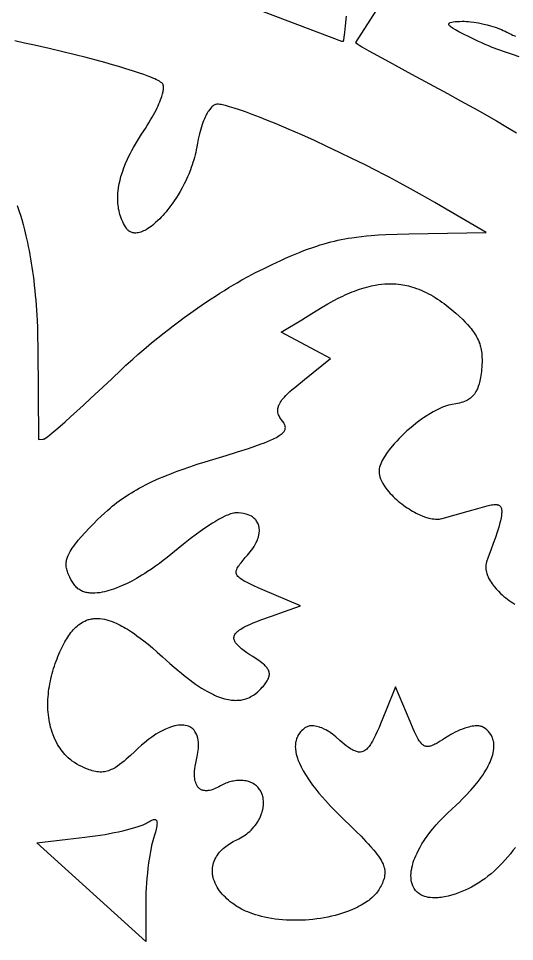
# Model space of a CAD drawing. Extents: x -500 to 500, y -1000 to 1000.
# Drawn here: x 68.2 to 167.3, y 66.9 to 251.3 of the extents above; entities that cross this region are included whole.
import ezdxf

# ---------------------------------------------------------------- set-up
doc = ezdxf.new("R2010")
doc.units = 0
doc.layers.add('APS_GEOMETR_', color=18, linetype='CONTINUOUS')

msp = doc.modelspace()

# ---------------------------------------------------------------- linework, layer by layer
at = {"layer": 'APS_GEOMETR_'}
for points in [[(140.75, 254.73), (135.5, 246.54), (135.7, 246.38), (135.98, 246.16), (136.35, 245.91), (136.56, 245.77), (136.8, 245.62), (138.18, 244.85), (141.49, 243.03), (146.73, 240.18), (153.92, 236.3), (156.49, 234.89), (159.07, 233.47), (159.98, 232.96), (162.14, 231.73), (163.69, 230.83), (165.54, 229.75), (167.7, 228.47)], [(133.63, 251.76), (133.45, 249.86), (133.31, 248.54), (133.2, 247.57), (133.11, 246.97), (133.08, 246.8), (133.05, 246.72), (132.91, 246.72), (132.85, 246.72), (132.78, 246.72), (117.13, 252.66)], [(168.23, 243.68), (166.87, 244.1), (165.51, 244.56), (164.16, 245.04), (162.83, 245.54), (162.14, 245.83), (161.45, 246.12), (160.76, 246.42), (160.08, 246.72), (158.46, 247.5), (156.84, 248.28), (156.15, 248.65), (155.47, 249.02), (155.06, 249.29), (154.64, 249.57), (154.47, 249.71), (154.31, 249.87), (154.24, 249.96), (154.18, 250.06), (154.17, 250.09), (154.16, 250.16), (154.17, 250.2), (154.18, 250.25), (154.2, 250.3), (154.23, 250.36), (154.34, 250.43), (154.44, 250.49), (154.75, 250.57), (155.06, 250.64), (155.42, 250.69), (155.78, 250.72), (156.3, 250.74), (156.81, 250.76), (157.24, 250.75), (157.67, 250.73), (158.1, 250.7), (158.52, 250.66), (159.19, 250.57), (159.61, 250.5), (160.08, 250.42), (160.6, 250.31), (161.18, 250.19), (161.81, 250.03), (162.49, 249.85), (162.95, 249.71), (163.39, 249.57), (163.84, 249.41), (164.29, 249.25), (164.66, 249.09), (165.03, 248.93), (165.39, 248.76), (165.75, 248.58), (166.31, 248.29), (166.59, 248.15), (166.88, 248.01), (167.16, 247.89), (167.46, 247.78)], [(67.93, 213.96), (68.32, 212.75), (68.56, 211.99), (68.81, 211.12), (69.08, 210.14), (69.37, 209.06), (69.67, 207.87), (69.97, 206.57), (70.14, 205.74), (70.3, 204.92), (70.46, 204.09), (70.6, 203.26), (70.74, 202.43), (70.87, 201.6), (71, 200.76), (71.11, 199.93), (71.23, 198.94), (71.34, 197.96), (71.45, 196.97), (71.54, 195.99), (71.63, 195), (71.71, 194.01), (71.78, 193.03), (71.84, 192.04), (71.89, 190.98), (71.95, 189.57), (72, 187.79), (72.04, 185.66), (72.19, 167.22), (73.03, 167.26), (73.2, 167.27), (73.29, 167.29), (73.37, 167.32), (73.64, 167.5), (74, 167.75), (74.43, 168.09), (74.93, 168.51), (75.66, 169.13), (76.51, 169.87), (77.49, 170.73), (78.6, 171.72), (79.83, 172.83), (81.18, 174.07), (82.66, 175.43), (84.26, 176.93), (86.74, 179.26), (88.73, 181.16), (89.65, 182.01), (90.57, 182.86), (91.01, 183.25), (92.04, 184.16), (92.79, 184.81), (93.7, 185.58), (94.77, 186.48), (96, 187.49), (97.3, 188.52), (98.12, 189.16), (99.06, 189.88), (100.12, 190.68), (101.29, 191.55), (102.59, 192.49), (104.01, 193.5), (104.88, 194.1), (105.76, 194.69), (106.65, 195.27), (107.53, 195.85), (108.42, 196.42), (109.32, 196.99), (110.22, 197.54), (111.12, 198.09), (111.85, 198.52), (112.82, 199.07), (114.06, 199.75), (115.55, 200.54), (117.11, 201.32), (118.84, 202.15), (120.57, 202.96), (121.53, 203.39), (122.49, 203.81), (123.46, 204.23), (124.43, 204.63), (124.75, 204.76), (125.53, 205.06), (126.09, 205.27), (126.77, 205.51), (127.56, 205.78), (128.48, 206.08), (129.25, 206.31), (129.93, 206.5), (130.61, 206.68), (131.3, 206.84), (131.99, 207), (132.68, 207.14), (133.37, 207.27), (134.07, 207.4), (134.77, 207.51), (135.74, 207.64), (136.71, 207.76), (137.68, 207.86), (138.65, 207.95), (140.11, 208.05), (141.58, 208.14), (143.87, 208.21), (146.17, 208.28), (153.91, 208.42), (161.64, 208.55), (153.66, 213.19), (151.38, 214.52), (149.96, 215.34), (148.33, 216.27), (146.5, 217.3), (144.46, 218.41), (142.22, 219.61), (141.02, 220.23), (139.76, 220.88), (137.29, 222.13), (134.81, 223.36), (132.32, 224.56), (129.81, 225.75), (127.3, 226.91), (124.77, 228.04), (122.23, 229.15), (119.68, 230.23), (117.95, 230.95), (116.34, 231.58), (114.87, 232.15), (113.54, 232.64), (112.34, 233.06), (111.27, 233.41), (110.34, 233.69), (109.56, 233.91), (109.23, 233.98), (108.92, 234.05), (108.64, 234.1), (108.39, 234.13), (108.16, 234.16), (107.95, 234.16), (107.78, 234.16), (107.64, 234.13), (107.53, 234.11), (107.43, 234.07), (107.24, 233.98), (107.06, 233.86), (106.89, 233.72), (106.73, 233.56), (106.58, 233.4), (106.31, 233.06), (106.18, 232.87), (106.04, 232.66), (105.9, 232.42), (105.76, 232.16), (105.61, 231.88), (105.47, 231.57), (105.32, 231.24), (105.17, 230.88), (105.02, 230.5), (104.88, 230.1), (104.73, 229.67), (104.59, 229.22), (104.46, 228.74), (104.33, 228.24), (104.2, 227.72), (104.08, 227.17), (103.93, 226.41), (103.8, 225.65), (103.69, 225.06), (103.58, 224.55), (103.46, 224.05), (103.33, 223.54), (103.19, 223.04), (103.04, 222.54), (102.88, 222.04), (102.71, 221.55), (102.53, 221.05), (102.19, 220.21), (101.97, 219.7), (101.74, 219.21), (101.52, 218.74), (101.3, 218.29), (100.87, 217.47), (100.46, 216.74), (100.08, 216.1), (99.73, 215.54), (99.15, 214.66), (98.86, 214.26), (98.56, 213.87), (98.26, 213.47), (97.96, 213.09), (97.65, 212.7), (97.33, 212.32), (97, 211.95), (96.67, 211.58), (96.41, 211.31), (96.05, 210.96), (95.58, 210.53), (95, 210.03), (94.67, 209.78), (94.34, 209.55), (94, 209.32), (93.66, 209.1), (93.41, 208.97), (93.15, 208.85), (92.89, 208.73), (92.62, 208.63), (92.37, 208.56), (92.12, 208.51), (91.86, 208.47), (91.6, 208.44), (91.42, 208.44), (91.3, 208.45), (91.17, 208.47), (91.03, 208.49), (90.88, 208.53), (90.71, 208.59), (90.54, 208.67), (90.38, 208.76), (90.18, 208.91), (90.07, 209), (89.96, 209.11), (89.84, 209.24), (89.73, 209.4), (89.53, 209.71), (89.35, 210.03), (89.17, 210.35), (89, 210.68), (88.83, 211.08), (88.69, 211.43), (88.56, 211.79), (88.45, 212.15), (88.35, 212.51), (88.27, 212.88), (88.19, 213.25), (88.13, 213.62), (88.08, 214), (88.05, 214.35), (88.03, 214.7), (88.01, 215.06), (88.01, 215.41), (88.02, 215.77), (88.03, 216.12), (88.05, 216.47), (88.08, 216.83), (88.18, 217.55), (88.31, 218.28), (88.46, 218.99), (88.65, 219.71), (88.94, 220.59), (89.25, 221.47), (89.59, 222.33), (89.95, 223.19), (90.24, 223.78), (90.53, 224.37), (90.83, 224.95), (91.14, 225.53), (91.53, 226.2), (91.93, 226.86), (92.33, 227.53), (92.75, 228.18), (93.53, 229.36), (93.9, 229.93), (94.25, 230.49), (94.57, 231.03), (94.87, 231.56), (95.16, 232.06), (95.42, 232.55), (95.66, 233.01), (95.87, 233.46), (96.07, 233.89), (96.25, 234.29), (96.42, 234.67), (96.56, 235.04), (96.69, 235.37), (96.79, 235.69), (96.89, 235.98), (96.96, 236.25), (97.07, 236.69), (97.11, 236.91), (97.15, 237.13), (97.17, 237.35), (97.17, 237.58), (97.15, 237.8), (97.11, 238.01), (97.07, 238.14), (97, 238.25), (96.91, 238.36), (96.81, 238.45), (96.69, 238.54), (96.57, 238.62), (96.33, 238.76), (96.06, 238.91), (95.75, 239.07), (95.41, 239.23), (95.05, 239.39), (94.64, 239.56), (94.21, 239.74), (93.25, 240.1), (92.17, 240.47), (90.97, 240.87), (89.64, 241.28), (88.2, 241.72), (86.93, 242.08), (85.43, 242.5), (83.68, 242.97), (81.7, 243.49), (79.48, 244.05), (77.01, 244.65), (74.3, 245.29), (71.35, 245.97), (69.36, 246.41), (67.45, 246.82)], [(167.46, 85.69), (166.97, 85.06), (166.48, 84.43), (165.97, 83.82), (165.44, 83.22), (164.9, 82.62), (164.35, 82.05), (163.78, 81.48), (163.2, 80.94), (162.6, 80.41), (161.98, 79.91), (161.36, 79.43), (160.71, 78.97), (160.38, 78.75), (160.05, 78.53), (159.72, 78.33), (159.38, 78.13), (159.03, 77.93), (158.68, 77.75), (158.05, 77.43), (157.4, 77.13), (156.74, 76.85), (156.07, 76.59), (155.4, 76.36), (154.71, 76.15), (154.02, 75.96), (153.33, 75.8), (152.98, 75.74), (152.65, 75.69), (152.33, 75.65), (152.02, 75.62), (151.73, 75.6), (151.44, 75.59), (151.17, 75.6), (150.92, 75.61), (150.45, 75.64), (150.03, 75.7), (149.68, 75.78), (149.39, 75.85), (149.15, 75.94), (148.86, 76.06), (148.7, 76.14), (148.54, 76.23), (148.37, 76.33), (148.2, 76.45), (148.03, 76.58), (147.86, 76.73), (147.69, 76.89), (147.53, 77.07), (147.38, 77.27), (147.23, 77.48), (147.09, 77.72), (146.97, 77.98), (146.89, 78.18), (146.82, 78.38), (146.76, 78.59), (146.71, 78.8), (146.67, 79.01), (146.64, 79.22), (146.62, 79.44), (146.61, 79.66), (146.6, 80.1), (146.63, 80.53), (146.67, 80.97), (146.74, 81.4), (146.78, 81.61), (146.88, 82.05), (146.96, 82.35), (147.07, 82.7), (147.2, 83.1), (147.37, 83.54), (147.57, 84.03), (147.81, 84.56), (148.09, 85.12), (148.42, 85.73), (148.8, 86.37), (149.22, 87.04), (149.46, 87.39), (149.7, 87.74), (149.97, 88.1), (150.24, 88.47), (150.6, 88.93), (150.96, 89.37), (151.3, 89.79), (151.64, 90.18), (152.28, 90.9), (152.88, 91.53), (153.44, 92.08), (153.93, 92.55), (154.74, 93.3), (155.6, 94.09), (156.28, 94.74), (156.86, 95.32), (157.77, 96.24), (158.32, 96.83), (158.55, 97.09), (159.03, 97.63), (159.43, 98.11), (160.05, 98.88), (160.42, 99.38), (160.58, 99.59), (160.93, 100.11), (161.22, 100.56), (161.67, 101.29), (161.94, 101.76), (162.05, 101.96), (162.25, 102.36), (162.41, 102.72), (162.65, 103.29), (162.78, 103.66), (162.83, 103.82), (162.93, 104.19), (163.01, 104.52), (163.11, 105.04), (163.16, 105.37), (163.17, 105.51), (163.18, 105.81), (163.18, 106.07), (163.16, 106.48), (163.13, 106.74), (163.11, 106.84), (163.04, 107.1), (162.97, 107.34), (162.89, 107.55), (162.82, 107.74), (162.66, 108.05), (162.53, 108.27), (162.3, 108.58), (162.09, 108.83), (161.77, 109.16), (161.45, 109.41), (161.12, 109.66), (160.95, 109.74), (160.78, 109.82), (160.64, 109.87), (160.48, 109.91), (160.33, 109.94), (160.18, 109.96), (159.93, 109.96), (159.68, 109.96), (159.43, 109.95), (159.19, 109.93), (158.85, 109.88), (158.52, 109.82), (158.19, 109.74), (157.87, 109.66), (157.35, 109.49), (156.87, 109.32), (156.44, 109.15), (156.06, 108.99), (155.42, 108.69), (154.96, 108.45), (154.54, 108.21), (154.14, 107.96), (153.29, 107.41), (152.87, 107.15), (152.44, 106.88), (152.03, 106.63), (151.6, 106.4), (151.39, 106.29), (151.17, 106.18), (150.95, 106.09), (150.72, 106), (150.5, 105.93), (150.36, 105.89), (150.2, 105.86), (150.02, 105.84), (149.83, 105.84), (149.62, 105.87), (149.51, 105.9), (149.4, 105.93), (149.26, 105.99), (149.13, 106.06), (149.01, 106.15), (148.89, 106.24), (148.77, 106.34), (148.67, 106.45), (148.47, 106.69), (148.37, 106.82), (148.26, 106.97), (148.05, 107.32), (147.82, 107.74), (147.57, 108.23), (147.31, 108.79), (147.03, 109.4), (146.42, 110.82), (143.54, 117.77), (141.59, 112.98), (140.53, 110.4), (140.21, 109.62), (139.87, 108.85), (139.51, 108.08), (139.33, 107.7), (139.13, 107.33), (138.91, 106.91), (138.66, 106.48), (138.52, 106.27), (138.38, 106.07), (138.24, 105.87), (138.08, 105.68), (137.92, 105.5), (137.75, 105.33), (137.57, 105.18), (137.38, 105.04), (137.18, 104.93), (136.98, 104.84), (136.77, 104.78), (136.54, 104.74), (136.34, 104.73), (136.14, 104.74), (135.94, 104.77), (135.74, 104.82), (135.55, 104.88), (135.36, 104.96), (135.17, 105.04), (134.99, 105.13), (134.75, 105.26), (134.53, 105.4), (134.08, 105.69), (133.65, 106.01), (133.22, 106.34), (132.81, 106.69), (132.41, 107.04), (131.6, 107.76), (131.25, 108.05), (130.93, 108.3), (130.42, 108.67), (130.08, 108.89), (129.94, 108.98), (129.59, 109.17), (129.28, 109.32), (128.79, 109.55), (128.47, 109.67), (128.34, 109.72), (128.05, 109.8), (127.76, 109.87), (127.47, 109.93), (127.18, 109.98), (126.97, 109.99), (126.77, 109.99), (126.56, 109.98), (126.35, 109.96), (126.17, 109.92), (126, 109.86), (125.83, 109.79), (125.66, 109.71), (125.42, 109.55), (125.19, 109.37), (124.96, 109.19), (124.74, 108.99), (124.54, 108.78), (124.38, 108.58), (124.15, 108.25), (124.01, 108.03), (123.96, 107.94), (123.84, 107.67), (123.75, 107.43), (123.63, 107.05), (123.57, 106.8), (123.55, 106.7), (123.52, 106.41), (123.5, 106.15), (123.49, 105.75), (123.5, 105.49), (123.51, 105.38), (123.6, 104.81), (123.69, 104.34), (123.86, 103.69), (124.09, 103.05), (124.3, 102.52), (124.63, 101.8), (125.09, 100.97), (125.5, 100.28), (126.09, 99.34), (126.54, 98.7), (126.94, 98.15), (127.59, 97.29), (128.02, 96.76), (128.2, 96.54), (128.91, 95.73), (129.53, 95.03), (130.53, 93.94), (131.17, 93.26), (131.45, 92.98), (132.24, 92.2), (133.03, 91.42), (134.63, 89.88), (135.63, 88.89), (136.62, 87.9), (137.11, 87.4), (137.59, 86.89), (138.07, 86.38), (138.54, 85.86), (139.18, 85.11), (139.49, 84.73), (139.8, 84.34), (140.09, 83.95), (140.36, 83.54), (140.61, 83.12), (140.84, 82.69), (141.01, 82.32), (141.11, 82.09), (141.2, 81.82), (141.29, 81.51), (141.32, 81.34), (141.35, 81.17), (141.37, 80.99), (141.38, 80.79), (141.38, 80.59), (141.37, 80.38), (141.34, 80.07), (141.28, 79.76), (141.21, 79.46), (141.11, 79.15), (141, 78.86), (140.88, 78.56), (140.75, 78.27), (140.61, 77.99), (140.47, 77.71), (140.32, 77.45), (140.16, 77.21), (140.01, 76.98), (139.86, 76.77), (139.7, 76.57), (139.39, 76.21), (139.1, 75.91), (138.83, 75.66), (138.37, 75.27), (138.15, 75.1), (137.91, 74.92), (137.64, 74.73), (137.34, 74.54), (137.01, 74.33), (136.65, 74.13), (136.27, 73.91), (135.85, 73.7), (135.41, 73.49), (134.94, 73.27), (134.44, 73.06), (133.91, 72.86), (133.34, 72.66), (132.75, 72.46), (132.13, 72.28), (131.48, 72.1), (130.75, 71.92), (130.01, 71.77), (129.27, 71.62), (128.52, 71.5), (127.77, 71.39), (127.01, 71.3), (126.26, 71.23), (125.5, 71.17), (124.74, 71.14), (123.98, 71.12), (123.22, 71.12), (122.46, 71.13), (121.7, 71.16), (120.94, 71.22), (120.19, 71.28), (119.44, 71.37), (118.71, 71.48), (118.01, 71.6), (117.34, 71.73), (116.7, 71.89), (116.1, 72.05), (115.52, 72.22), (114.98, 72.4), (114.47, 72.59), (114, 72.78), (113.55, 72.97), (113.14, 73.16), (112.76, 73.35), (112.41, 73.54), (112.09, 73.72), (111.8, 73.9), (111.55, 74.06), (111.2, 74.31), (110.85, 74.56), (110.5, 74.83), (110.16, 75.11), (109.83, 75.41), (109.51, 75.71), (109.2, 76.02), (108.9, 76.35), (108.62, 76.69), (108.35, 77.03), (108.1, 77.39), (107.87, 77.76), (107.66, 78.13), (107.48, 78.52), (107.31, 78.92), (107.17, 79.32), (107.08, 79.64), (107.04, 79.84), (107, 80.05), (106.97, 80.27), (106.94, 80.52), (106.93, 80.78), (106.92, 81.05), (106.93, 81.34), (106.96, 81.63), (107.01, 81.94), (107.07, 82.26), (107.16, 82.58), (107.27, 82.91), (107.41, 83.25), (107.58, 83.59), (107.75, 83.88), (107.93, 84.16), (108.13, 84.44), (108.34, 84.7), (108.57, 84.96), (108.81, 85.2), (109.06, 85.44), (109.32, 85.66), (109.59, 85.88), (109.87, 86.09), (110.15, 86.29), (110.44, 86.48), (110.74, 86.66), (111.04, 86.83), (111.34, 86.99), (111.64, 87.14), (112.21, 87.41), (112.54, 87.59), (112.87, 87.78), (113.19, 87.98), (113.51, 88.19), (113.8, 88.41), (114.09, 88.65), (114.38, 88.89), (114.65, 89.14), (115.01, 89.52), (115.22, 89.76), (115.46, 90.05), (115.7, 90.38), (115.95, 90.75), (116.2, 91.18), (116.32, 91.41), (116.45, 91.66), (116.63, 92.06), (116.76, 92.43), (116.86, 92.75), (116.94, 93.03), (117, 93.27), (117.07, 93.6), (117.09, 93.75), (117.12, 94.08), (117.14, 94.38), (117.14, 94.66), (117.13, 94.91), (117.09, 95.34), (117.05, 95.66), (117, 95.88), (116.92, 96.14), (116.81, 96.44), (116.74, 96.6), (116.66, 96.77), (116.57, 96.94), (116.46, 97.11), (116.35, 97.28), (116.21, 97.46), (116.07, 97.63), (115.9, 97.8), (115.72, 97.97), (115.52, 98.13), (115.36, 98.25), (115.08, 98.42), (114.82, 98.56), (114.57, 98.67), (114.34, 98.76), (114.13, 98.84), (113.94, 98.89), (113.64, 98.96), (113.36, 99), (113.07, 99.03), (112.79, 99.05), (112.51, 99.07), (112.24, 99.06), (111.97, 99.04), (111.71, 99.02), (111.44, 98.99), (111.17, 98.95), (110.91, 98.9), (110.65, 98.85), (110.39, 98.78), (110.12, 98.7), (109.86, 98.61), (109.6, 98.52), (109.35, 98.41), (108.92, 98.19), (108.52, 97.96), (108.23, 97.8), (107.93, 97.64), (107.63, 97.49), (107.32, 97.36), (107.01, 97.24), (106.69, 97.14), (106.36, 97.07), (106.04, 97.02), (105.9, 97), (105.73, 96.99), (105.53, 97), (105.31, 97.02), (105.07, 97.06), (104.95, 97.1), (104.83, 97.15), (104.7, 97.2), (104.58, 97.27), (104.45, 97.35), (104.33, 97.45), (104.22, 97.54), (104.13, 97.64), (104.04, 97.75), (103.95, 97.86), (103.87, 97.98), (103.8, 98.1), (103.68, 98.37), (103.58, 98.64), (103.49, 98.92), (103.43, 99.2), (103.39, 99.49), (103.36, 99.76), (103.35, 100.1), (103.35, 100.48), (103.37, 100.92), (103.41, 101.4), (103.48, 101.94), (103.58, 102.52), (103.72, 103.15), (103.88, 103.84), (103.96, 104.24), (104.03, 104.64), (104.08, 105.05), (104.13, 105.45), (104.15, 105.76), (104.16, 106.07), (104.15, 106.38), (104.14, 106.69), (104.08, 107.12), (104.01, 107.48), (103.88, 107.97), (103.76, 108.28), (103.63, 108.53), (103.43, 108.87), (103.25, 109.09), (103.13, 109.22), (102.98, 109.35), (102.81, 109.49), (102.61, 109.63), (102.38, 109.76), (102.12, 109.88), (101.89, 109.95), (101.51, 110.04), (101.19, 110.08), (100.74, 110.12), (100.42, 110.11), (100.15, 110.09), (99.72, 110.03), (99.45, 109.98), (99.34, 109.95), (98.73, 109.77), (98.22, 109.6), (97.53, 109.33), (96.87, 109), (96.33, 108.71), (95.6, 108.28), (94.84, 107.74), (94.21, 107.28), (93.36, 106.61), (92.76, 106.09), (92.18, 105.56), (91.37, 104.8), (90.56, 104.05), (89.71, 103.3), (89.28, 102.93), (88.84, 102.57), (88.39, 102.23), (87.93, 101.91), (87.46, 101.61), (87.21, 101.47), (86.96, 101.34), (86.71, 101.22), (86.45, 101.11), (86.18, 101.01), (85.91, 100.92), (85.64, 100.85), (85.36, 100.8), (85.08, 100.76), (84.8, 100.74), (84.48, 100.74), (84.17, 100.76), (83.85, 100.8), (83.54, 100.85), (83.23, 100.92), (82.92, 101.01), (82.62, 101.1), (82.32, 101.2), (81.81, 101.39), (81.31, 101.6), (80.81, 101.82), (80.32, 102.07), (79.84, 102.33), (79.38, 102.62), (78.93, 102.93), (78.72, 103.09), (78.51, 103.26), (78.13, 103.59), (77.92, 103.79), (77.69, 104.01), (77.46, 104.26), (77.22, 104.53), (76.98, 104.83), (76.73, 105.15), (76.48, 105.49), (76.24, 105.87), (75.99, 106.27), (75.75, 106.7), (75.52, 107.16), (75.3, 107.65), (75.09, 108.16), (74.89, 108.71), (74.74, 109.19), (74.6, 109.68), (74.48, 110.17), (74.38, 110.66), (74.29, 111.16), (74.21, 111.67), (74.15, 112.17), (74.1, 112.68), (74.07, 113.2), (74.05, 113.71), (74.04, 114.23), (74.05, 114.74), (74.07, 115.26), (74.1, 115.78), (74.15, 116.3), (74.2, 116.82), (74.27, 117.34), (74.35, 117.86), (74.44, 118.37), (74.54, 118.89), (74.65, 119.4), (74.77, 119.91), (74.9, 120.42), (75.04, 120.92), (75.19, 121.42), (75.34, 121.92), (75.51, 122.41), (75.68, 122.9), (75.87, 123.38), (76.05, 123.85), (76.25, 124.32), (76.46, 124.79), (76.76, 125.45), (77.09, 126.11), (77.44, 126.76), (77.62, 127.07), (77.81, 127.39), (78.01, 127.7), (78.21, 128), (78.42, 128.3), (78.64, 128.59), (78.87, 128.87), (79.11, 129.15), (79.36, 129.41), (79.62, 129.67), (79.89, 129.91), (80.17, 130.15), (80.47, 130.37), (80.78, 130.57), (81.1, 130.76), (81.43, 130.92), (81.76, 131.07), (82.11, 131.19), (82.33, 131.25), (82.56, 131.3), (82.79, 131.35), (83.03, 131.38), (83.26, 131.41), (83.5, 131.42), (83.74, 131.43), (83.97, 131.43), (84.21, 131.42), (84.45, 131.4), (84.92, 131.35), (85.39, 131.26), (85.85, 131.15), (86.25, 131.04), (86.72, 130.88), (87.25, 130.67), (87.84, 130.4), (88.5, 130.08), (88.85, 129.9), (89.21, 129.7), (89.58, 129.49), (89.96, 129.26), (90.36, 129.01), (90.77, 128.75), (91.27, 128.41), (91.85, 127.99), (92.51, 127.5), (93.24, 126.93), (94.06, 126.27), (94.95, 125.54), (95.91, 124.71), (96.94, 123.79), (98.43, 122.45), (99.3, 121.69), (100.06, 121.03), (100.73, 120.48), (101.28, 120.03), (102.07, 119.41), (102.4, 119.15), (102.98, 118.73), (103.57, 118.32), (104.16, 117.92), (104.75, 117.53), (105.32, 117.19), (105.81, 116.91), (106.6, 116.48), (107.11, 116.22), (107.33, 116.12), (107.76, 115.93), (108.15, 115.78), (108.76, 115.56), (109.15, 115.43), (109.32, 115.39), (109.76, 115.29), (110.15, 115.21), (110.48, 115.15), (110.76, 115.12), (111.15, 115.08), (111.32, 115.07), (111.57, 115.06), (111.82, 115.07), (112.08, 115.08), (112.33, 115.1), (112.58, 115.13), (112.84, 115.18), (113.08, 115.23), (113.33, 115.29), (113.61, 115.37), (113.98, 115.52), (114.31, 115.66), (114.61, 115.81), (114.87, 115.96), (115.1, 116.1), (115.3, 116.23), (115.61, 116.46), (115.99, 116.78), (116.33, 117.1), (116.62, 117.4), (116.88, 117.68), (117.11, 117.93), (117.3, 118.17), (117.59, 118.55), (117.73, 118.76), (117.86, 118.98), (117.98, 119.2), (118.1, 119.43), (118.16, 119.58), (118.21, 119.73), (118.25, 119.88), (118.29, 120.04), (118.3, 120.22), (118.3, 120.39), (118.29, 120.55), (118.26, 120.69), (118.2, 120.92), (118.13, 121.09), (118.05, 121.24), (117.96, 121.39), (117.87, 121.53), (117.77, 121.66), (117.62, 121.83), (117.47, 121.99), (117.31, 122.14), (117.15, 122.29), (116.83, 122.53), (116.52, 122.77), (116.19, 123.01), (115.86, 123.24), (114.97, 123.81), (114.39, 124.18), (113.82, 124.57), (113.26, 124.97), (112.99, 125.18), (112.72, 125.39), (112.45, 125.62), (112.18, 125.87), (111.91, 126.14), (111.79, 126.28), (111.67, 126.42), (111.56, 126.57), (111.46, 126.72), (111.38, 126.88), (111.31, 127.04), (111.26, 127.2), (111.23, 127.36), (111.22, 127.53), (111.23, 127.7), (111.25, 127.79), (111.27, 127.89), (111.34, 128.07), (111.43, 128.25), (111.55, 128.41), (111.68, 128.57), (111.82, 128.72), (111.97, 128.86), (112.13, 128.98), (112.33, 129.13), (112.58, 129.3), (112.88, 129.48), (113.22, 129.67), (113.61, 129.88), (114.05, 130.09), (114.54, 130.31), (115.07, 130.54), (115.78, 130.82), (116.62, 131.14), (118.71, 131.9), (121.34, 132.84), (124.5, 133.96), (117.01, 137.17), (116.07, 137.58), (115.21, 137.96), (114.42, 138.32), (113.71, 138.67), (113.4, 138.84), (113.1, 139), (112.84, 139.17), (112.59, 139.33), (112.38, 139.5), (112.19, 139.66), (112.03, 139.82), (111.9, 139.99), (111.81, 140.14), (111.75, 140.3), (111.7, 140.46), (111.69, 140.61), (111.69, 140.77), (111.7, 140.92), (111.73, 141.07), (111.78, 141.21), (111.83, 141.34), (111.89, 141.47), (112.02, 141.71), (112.14, 141.9), (112.24, 142.04), (112.43, 142.31), (112.64, 142.57), (113.06, 143.08), (113.5, 143.58), (113.94, 144.07), (114.23, 144.4), (114.5, 144.74), (114.76, 145.08), (115.02, 145.43), (115.24, 145.78), (115.43, 146.09), (115.69, 146.58), (115.84, 146.91), (115.9, 147.05), (116.01, 147.38), (116.1, 147.67), (116.22, 148.14), (116.28, 148.45), (116.29, 148.58), (116.31, 148.85), (116.31, 149.09), (116.29, 149.46), (116.25, 149.7), (116.23, 149.8), (116.18, 149.98), (116.12, 150.15), (116, 150.45), (115.88, 150.69), (115.76, 150.89), (115.64, 151.04), (115.55, 151.15), (115.45, 151.25), (115.28, 151.41), (115.1, 151.56), (114.91, 151.71), (114.72, 151.84), (114.37, 152.01), (114.07, 152.14), (113.64, 152.29), (113.14, 152.4), (112.64, 152.48), (112.14, 152.53), (111.63, 152.55), (111.43, 152.53), (111.23, 152.5), (110.9, 152.42), (110.57, 152.32), (110.28, 152.21), (109.99, 152.09), (109.7, 151.97), (109.41, 151.84), (108.78, 151.51), (108.15, 151.17), (107.53, 150.81), (106.92, 150.45), (105.84, 149.75), (104.96, 149.16), (103.74, 148.3), (102.5, 147.36), (101.49, 146.55), (100.09, 145.41), (99.35, 144.8), (98.61, 144.19), (97.86, 143.59), (97.1, 143), (96.33, 142.42), (95.55, 141.86), (94.76, 141.31), (93.96, 140.78), (93.39, 140.41), (92.83, 140.07), (92.29, 139.74), (91.77, 139.44), (91.27, 139.16), (90.79, 138.9), (89.88, 138.44), (89.06, 138.05), (88.32, 137.73), (87.68, 137.47), (87.13, 137.27), (86.71, 137.13), (86.26, 137), (85.81, 136.87), (85.34, 136.76), (84.87, 136.66), (84.4, 136.58), (83.92, 136.52), (83.45, 136.49), (82.98, 136.48), (82.74, 136.48), (82.51, 136.5), (82.29, 136.52), (82.06, 136.55), (81.84, 136.59), (81.62, 136.64), (81.41, 136.69), (81.2, 136.76), (80.99, 136.84), (80.79, 136.92), (80.6, 137.02), (80.41, 137.13), (80.23, 137.25), (80.05, 137.38), (79.88, 137.53), (79.71, 137.69), (79.56, 137.86), (79.42, 138.04), (79.28, 138.22), (79.15, 138.42), (78.9, 138.8), (78.66, 139.22), (78.43, 139.66), (78.21, 140.1), (78.12, 140.33), (78.02, 140.56), (77.94, 140.79), (77.87, 141.02), (77.81, 141.26), (77.76, 141.49), (77.72, 141.73), (77.7, 141.97), (77.69, 142.21), (77.69, 142.45), (77.71, 142.65), (77.74, 142.86), (77.77, 143.06), (77.82, 143.26), (77.88, 143.46), (77.95, 143.66), (78.1, 144.04), (78.28, 144.42), (78.48, 144.79), (78.7, 145.15), (78.93, 145.5), (79.21, 145.9), (79.51, 146.3), (79.82, 146.68), (80.13, 147.06), (80.78, 147.81), (81.45, 148.53), (82.36, 149.51), (83.2, 150.39), (83.99, 151.18), (84.71, 151.88), (85.37, 152.5), (85.96, 153.03), (86.47, 153.48), (86.92, 153.86), (87.38, 154.22), (87.84, 154.58), (88.31, 154.93), (88.79, 155.27), (89.28, 155.6), (89.76, 155.93), (90.26, 156.25), (90.76, 156.56), (91.27, 156.86), (91.77, 157.15), (92.29, 157.44), (92.81, 157.72), (93.85, 158.26), (94.91, 158.77), (95.63, 159.11), (96.37, 159.44), (97.11, 159.76), (97.85, 160.06), (98.6, 160.36), (99.35, 160.65), (100.1, 160.93), (100.86, 161.2), (102.38, 161.73), (103.91, 162.23), (105.45, 162.72), (106.98, 163.19), (109.7, 164), (111.93, 164.69), (114.16, 165.4), (115.43, 165.84), (116.69, 166.29), (117.3, 166.53), (117.91, 166.78), (118.51, 167.03), (119.11, 167.3), (119.41, 167.45), (119.71, 167.61), (120, 167.78), (120.28, 167.96), (120.48, 168.1), (120.68, 168.25), (120.86, 168.41), (121.05, 168.57), (121.14, 168.68), (121.23, 168.8), (121.31, 168.92), (121.38, 169.04), (121.44, 169.19), (121.47, 169.32), (121.49, 169.45), (121.5, 169.57), (121.49, 169.77), (121.46, 169.92), (121.36, 170.19), (121.23, 170.45), (121, 170.77), (120.75, 171.09), (120.52, 171.41), (120.42, 171.58), (120.32, 171.75), (120.23, 171.92), (120.15, 172.1), (120.07, 172.33), (120.01, 172.56), (119.98, 172.78), (119.97, 173), (119.98, 173.2), (120.01, 173.4), (120.05, 173.6), (120.1, 173.78), (120.16, 173.96), (120.23, 174.12), (120.37, 174.41), (120.52, 174.66), (120.65, 174.84), (120.82, 175.08), (121.04, 175.35), (121.31, 175.66), (121.62, 175.99), (121.99, 176.36), (122.4, 176.75), (122.86, 177.17), (123.37, 177.61), (125.34, 179.2), (130.55, 183.36), (120.67, 188.65), (124.76, 191.13), (126.81, 192.37), (128.86, 193.61), (130.01, 194.28), (130.59, 194.61), (131.17, 194.93), (132.07, 195.4), (132.99, 195.85), (133.45, 196.06), (133.91, 196.27), (134.38, 196.47), (134.86, 196.67), (135.33, 196.85), (135.81, 197.03), (136.29, 197.2), (136.77, 197.36), (137.26, 197.51), (137.75, 197.65), (138.24, 197.77), (138.73, 197.89), (139.43, 198.03), (140.1, 198.14), (140.74, 198.22), (141.36, 198.28), (141.96, 198.31), (142.53, 198.31), (143.08, 198.3), (143.59, 198.27), (144.08, 198.22), (144.55, 198.17), (144.98, 198.1), (145.38, 198.03), (145.76, 197.95), (146.1, 197.87), (146.69, 197.71), (147.19, 197.56), (147.69, 197.39), (148.18, 197.2), (148.66, 197), (149.14, 196.79), (149.62, 196.56), (150.09, 196.32), (150.55, 196.07), (151.01, 195.8), (151.46, 195.53), (151.91, 195.24), (152.35, 194.95), (152.78, 194.64), (153.21, 194.34), (153.63, 194.02), (154.04, 193.7), (154.79, 193.09), (155.53, 192.46), (156.25, 191.82), (156.95, 191.15), (157.44, 190.66), (157.92, 190.14), (158.38, 189.61), (158.61, 189.34), (158.82, 189.06), (159.03, 188.78), (159.23, 188.49), (159.42, 188.19), (159.6, 187.89), (159.76, 187.59), (159.92, 187.28), (160.07, 186.96), (160.2, 186.64), (160.25, 186.53), (160.33, 186.28), (160.45, 185.91), (160.51, 185.68), (160.57, 185.42), (160.63, 185.12), (160.68, 184.79), (160.73, 184.43), (160.77, 184.04), (160.79, 183.61), (160.81, 183.15), (160.8, 182.66), (160.79, 182.14), (160.75, 181.67), (160.72, 181.22), (160.67, 180.79), (160.62, 180.37), (160.56, 179.98), (160.5, 179.6), (160.43, 179.25), (160.36, 178.91), (160.28, 178.6), (160.2, 178.3), (160.04, 177.77), (159.87, 177.32), (159.78, 177.13), (159.7, 176.95), (159.59, 176.76), (159.45, 176.53), (159.27, 176.27), (159.05, 176), (158.92, 175.87), (158.78, 175.73), (158.63, 175.59), (158.46, 175.45), (158.28, 175.32), (158.08, 175.19), (157.87, 175.06), (157.65, 174.94), (157.32, 174.79), (156.98, 174.67), (156.63, 174.56), (156.28, 174.46), (155.92, 174.38), (155.57, 174.31), (154.85, 174.19), (154.47, 174.11), (154.1, 174.03), (153.7, 173.91), (153.31, 173.79), (152.89, 173.62), (152.48, 173.45), (152.08, 173.26), (151.68, 173.07), (151.04, 172.71), (150.49, 172.38), (149.63, 171.86), (149.1, 171.51), (148.88, 171.35), (148.18, 170.83), (147.56, 170.36), (147.05, 169.95), (146.62, 169.6), (146.04, 169.11), (145.8, 168.89), (145.27, 168.4), (144.75, 167.89), (144.24, 167.38), (143.74, 166.86), (143.26, 166.32), (142.86, 165.85), (142.24, 165.09), (141.87, 164.6), (141.72, 164.39), (141.49, 164.04), (141.26, 163.68), (141.05, 163.32), (140.84, 162.96), (140.7, 162.65), (140.57, 162.33), (140.45, 162.01), (140.33, 161.69), (140.26, 161.38), (140.22, 161.06), (140.21, 160.73), (140.22, 160.41), (140.3, 160.03), (140.38, 159.73), (140.52, 159.3), (140.75, 158.81), (140.97, 158.41), (141.3, 157.86), (141.57, 157.49), (141.85, 157.13), (142.14, 156.77), (142.44, 156.43), (142.75, 156.11), (143.07, 155.79), (143.39, 155.48), (143.72, 155.18), (144.06, 154.89), (144.4, 154.6), (144.75, 154.32), (145.1, 154.05), (145.52, 153.75), (145.86, 153.53), (146.21, 153.31), (146.56, 153.09), (146.92, 152.88), (147.28, 152.68), (147.65, 152.49), (148.01, 152.3), (148.38, 152.12), (148.98, 151.88), (149.48, 151.7), (150.19, 151.48), (150.52, 151.41), (150.84, 151.36), (151.17, 151.31), (151.5, 151.27), (151.8, 151.27), (152.07, 151.27), (152.3, 151.29), (152.49, 151.32), (152.75, 151.37), (152.86, 151.39), (158.05, 152.87), (159.93, 153.41), (161.33, 153.8), (161.84, 153.94), (162.35, 154.06), (162.61, 154.11), (162.87, 154.15), (163.13, 154.18), (163.39, 154.19), (163.45, 154.2), (163.58, 154.2), (163.75, 154.18), (163.85, 154.16), (163.95, 154.13), (164.06, 154.1), (164.16, 154.04), (164.27, 153.98), (164.36, 153.9), (164.46, 153.8), (164.54, 153.68), (164.61, 153.55), (164.67, 153.39), (164.7, 153.28), (164.72, 153.15), (164.73, 152.99), (164.74, 152.82), (164.74, 152.62), (164.72, 152.41), (164.7, 152.17), (164.67, 151.92), (164.62, 151.61), (164.55, 151.27), (164.47, 150.91), (164.37, 150.52), (164.13, 149.65), (163.83, 148.67), (163.47, 147.58), (163.05, 146.38), (162.58, 145.08), (162.05, 143.66), (161.72, 142.77), (161.62, 142.43), (161.56, 142.14), (161.54, 141.9), (161.54, 141.68), (161.55, 141.34), (161.57, 141.12), (161.59, 141.03), (161.67, 140.71), (161.74, 140.44), (161.88, 140.01), (161.99, 139.75), (162.04, 139.64), (162.22, 139.31), (162.4, 138.98), (162.6, 138.66), (162.81, 138.34), (163.2, 137.84), (163.62, 137.34), (164.06, 136.87), (164.51, 136.42), (164.84, 136.12), (165.18, 135.84), (165.53, 135.56), (165.88, 135.29), (166.23, 135.02), (166.6, 134.77), (166.97, 134.53), (167.35, 134.3)]]:
    msp.add_lwpolyline(points, dxfattribs=at)
msp.add_lwpolyline([(71.82, 86.62), (78.06, 87.33), (81.42, 87.71), (82.44, 87.84), (83.47, 87.98), (84.49, 88.13), (85.5, 88.29), (86.39, 88.46), (87.27, 88.63), (88.16, 88.81), (89.04, 89), (89.75, 89.18), (90.47, 89.37), (91.18, 89.56), (91.89, 89.77), (92.49, 89.97), (93.1, 90.2), (93.35, 90.32), (93.6, 90.45), (93.84, 90.58), (94.08, 90.72), (94.32, 90.86), (94.55, 90.98), (94.8, 91.1), (95.05, 91.19), (95.14, 91.23), (95.24, 91.25), (95.35, 91.27), (95.47, 91.26), (95.53, 91.24), (95.59, 91.22), (95.65, 91.18), (95.7, 91.14), (95.75, 91.07), (95.79, 91), (95.82, 90.93), (95.84, 90.84), (95.85, 90.73), (95.86, 90.61), (95.85, 90.33), (95.81, 89.99), (95.75, 89.67), (95.69, 89.35), (95.52, 88.72), (95.34, 88.1), (95.15, 87.48), (95.01, 87.01), (94.89, 86.54), (94.78, 86.07), (94.67, 85.6), (94.53, 84.84), (94.4, 84.08), (94.27, 83.33), (94.16, 82.57), (94.03, 81.56), (93.92, 80.56), (93.82, 79.55), (93.74, 78.54), (93.68, 77.59), (93.64, 76.63), (93.61, 75.68), (93.59, 74.72), (93.59, 71.98), (93.59, 66.87)], close=True, dxfattribs=at)

doc.saveas('drawing.dxf')
